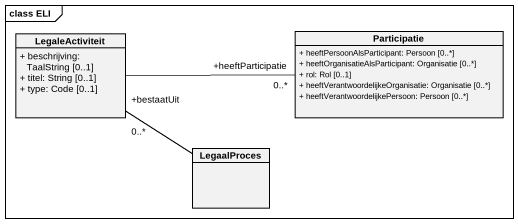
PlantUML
@startuml
mainframe class ELI
hide circle
hide empty members
skinparam classAttributeIconSize 0
class LegaleActiviteit {
  + beschrijving: TaalString [0..1]
  + titel: String [0..1]
  + type: Code [0..1]
}
class Participatie {
  + heeftPersoonAlsParticipant: Persoon [0..*]
  + heeftOrganisatieAlsParticipant: Organisatie [0..*]
  + rol: Rol [0..1]
  + heeftVerantwoordelijkeOrganisatie: Organisatie [0..*]
  + heeftVerantwoordelijkePersoon: Persoon [0..*]
}
class LegaalProces
LegaleActiviteit -right- "+heeftParticipatie\n0..*" Participatie
LegaalProces -up- "+bestaatUit\n0..*" LegaleActiviteit
@enduml
